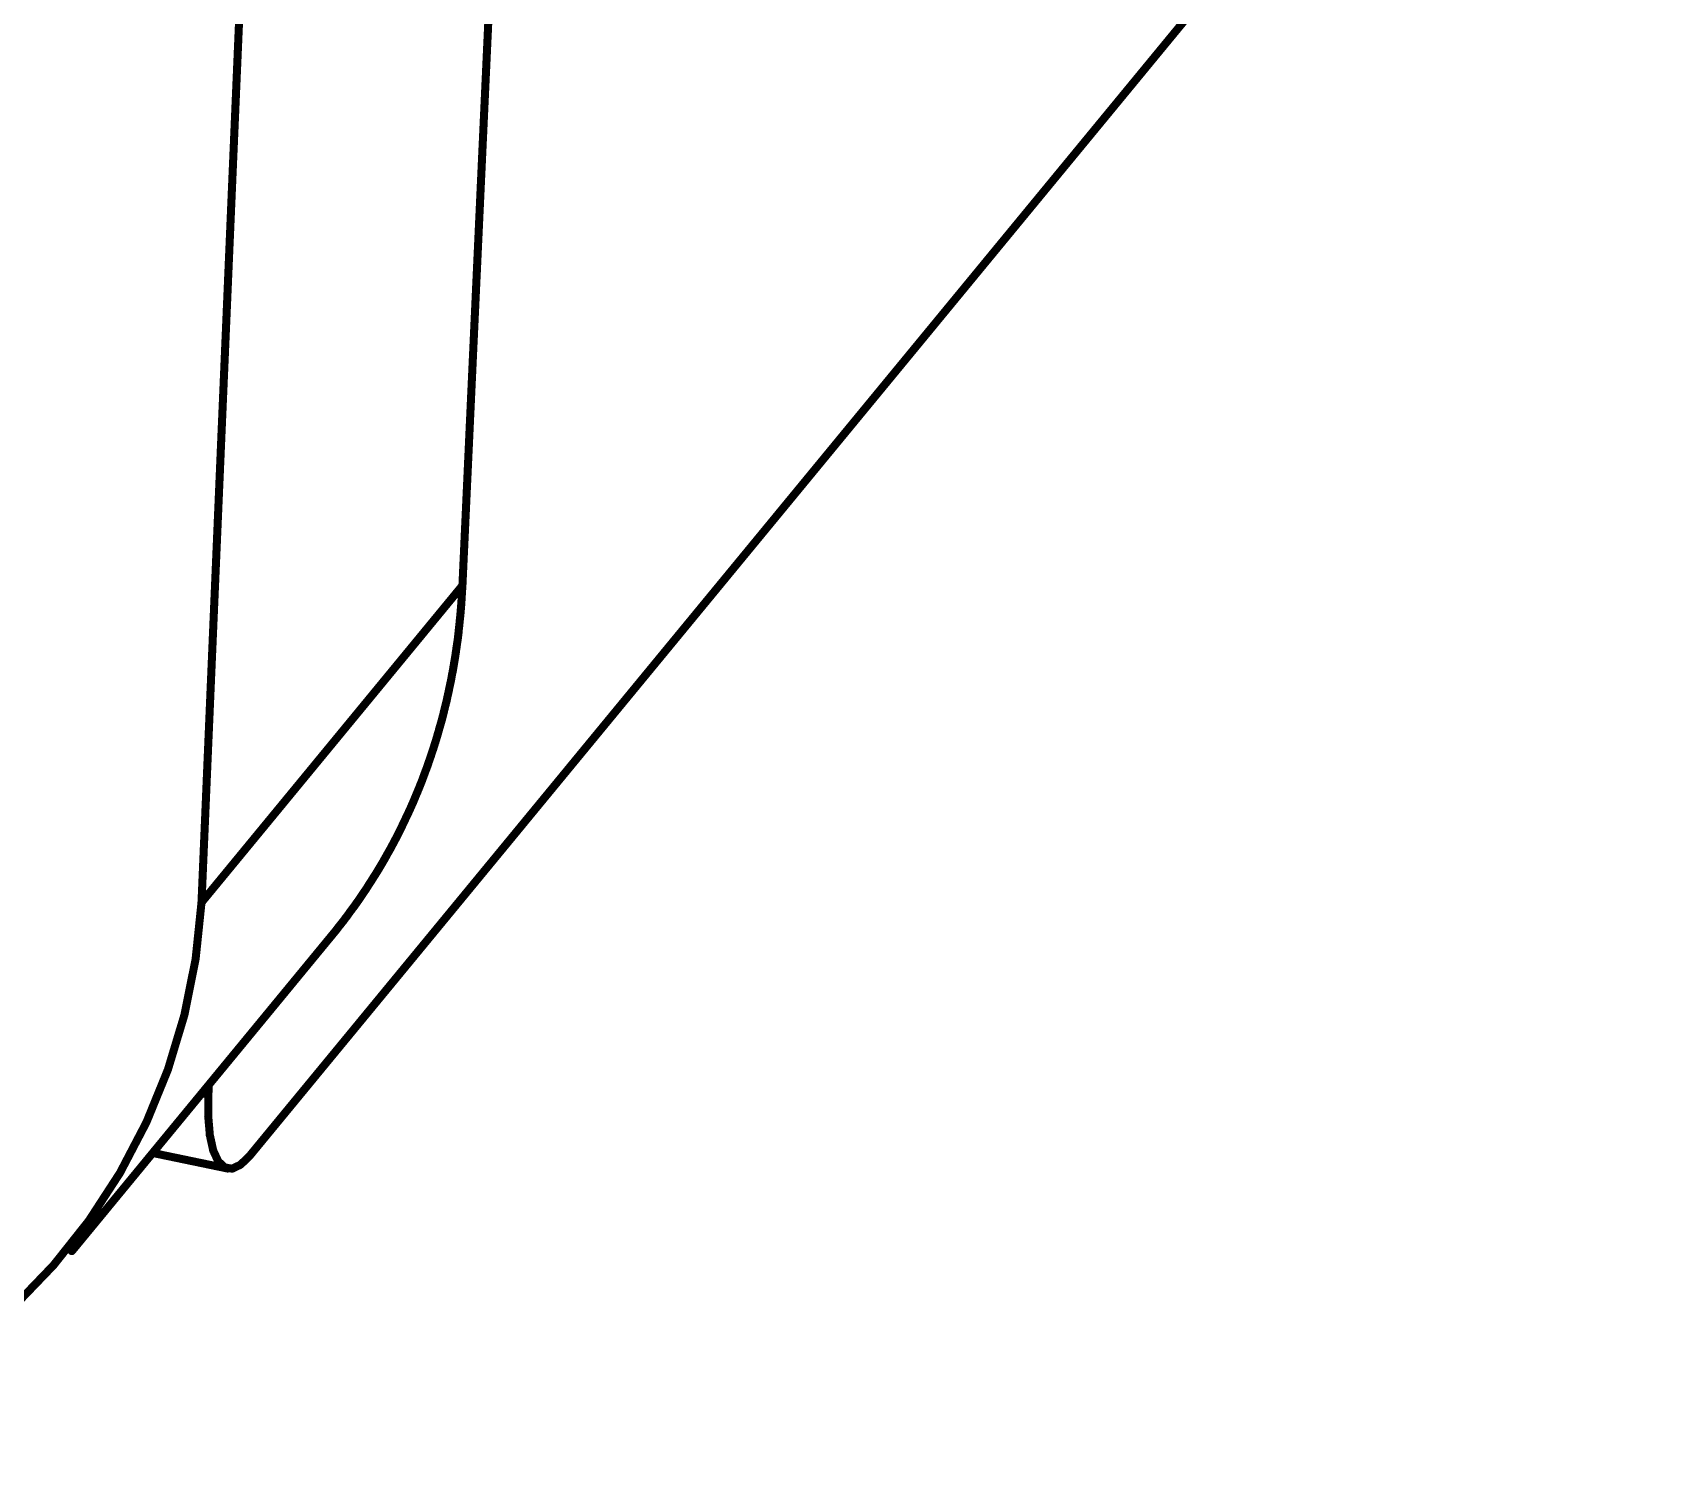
# Model space of a CAD drawing. Header units: inches. Extents: x 0 to 35.2, y -0.7 to 15.9.
# Drawn here: x 13.4561 to 13.5578, y 2.0503 to 2.1401 of the extents above; entities that cross this region are included whole.
import ezdxf

# ---------------------------------------------------------------- set-up
doc = ezdxf.new("R2010")
doc.units = ezdxf.units.IN
doc.header["$MEASUREMENT"] = 0
doc.layers.add('Dimensions', color=6, linetype='Continuous')

msp = doc.modelspace()

# ---------------------------------------------------------------- linework, layer by layer
at = {"layer": 'Dimensions', "const_width": 0.0005}
for points in [[(13.48282, 2.10565), (13.48683, 2.19301)], [(13.46957, 2.07015), (13.55756, 2.17699)], [(13.46658, 2.08593), (13.47029, 2.17293)], [(13.46658, 2.08593), (13.48282, 2.10565)], [(13.48276, 2.10467), (13.48277, 2.10491)], [(13.48277, 2.10491), (13.48279, 2.10516)], [(13.48279, 2.10516), (13.4828, 2.1054)], [(13.4828, 2.1054), (13.48282, 2.10565)], [(13.48268, 2.10369), (13.4827, 2.10394)], [(13.4827, 2.10394), (13.48272, 2.10418)], [(13.48272, 2.10418), (13.48274, 2.10442)], [(13.48274, 2.10442), (13.48276, 2.10467)], [(13.48258, 2.10272), (13.4826, 2.10297)], [(13.4826, 2.10297), (13.48263, 2.10321)], [(13.48263, 2.10321), (13.48265, 2.10345)], [(13.48265, 2.10345), (13.48268, 2.10369)], [(13.48241, 2.10152), (13.48245, 2.10176)], [(13.48245, 2.10176), (13.48248, 2.102)], [(13.48248, 2.102), (13.48252, 2.10224)], [(13.48252, 2.10224), (13.48255, 2.10248)], [(13.48255, 2.10248), (13.48258, 2.10272)], [(13.48226, 2.10057), (13.4823, 2.10081)], [(13.4823, 2.10081), (13.48234, 2.10105)], [(13.48234, 2.10105), (13.48238, 2.10128)], [(13.48238, 2.10128), (13.48241, 2.10152)], [(13.48208, 2.09962), (13.48213, 2.09986)], [(13.48213, 2.09986), (13.48217, 2.1001)], [(13.48217, 2.1001), (13.48222, 2.10033)], [(13.48222, 2.10033), (13.48226, 2.10057)], [(13.48183, 2.09845), (13.48188, 2.09869)], [(13.48188, 2.09869), (13.48193, 2.09892)], [(13.48193, 2.09892), (13.48198, 2.09915)], [(13.48198, 2.09915), (13.48203, 2.09939)], [(13.48203, 2.09939), (13.48208, 2.09962)], [(13.4816, 2.09753), (13.48166, 2.09776)], [(13.48166, 2.09776), (13.48171, 2.09799)], [(13.48171, 2.09799), (13.48177, 2.09822)], [(13.48177, 2.09822), (13.48183, 2.09845)], [(13.48134, 2.09661), (13.48141, 2.09684)], [(13.48141, 2.09684), (13.48147, 2.09706)], [(13.48147, 2.09706), (13.48154, 2.09729)], [(13.48154, 2.09729), (13.4816, 2.09753)], [(13.481, 2.09547), (13.48107, 2.0957)], [(13.48107, 2.0957), (13.48114, 2.09592)], [(13.48114, 2.09592), (13.48121, 2.09615)], [(13.48121, 2.09615), (13.48128, 2.09638)], [(13.48128, 2.09638), (13.48134, 2.09661)], [(13.48069, 2.09457), (13.48077, 2.0948)], [(13.48077, 2.0948), (13.48085, 2.09502)], [(13.48085, 2.09502), (13.48092, 2.09525)], [(13.48092, 2.09525), (13.481, 2.09547)], [(13.48029, 2.09347), (13.48037, 2.09369)], [(13.48037, 2.09369), (13.48045, 2.09391)], [(13.48045, 2.09391), (13.48053, 2.09413)], [(13.48053, 2.09413), (13.48062, 2.09435)], [(13.48062, 2.09435), (13.48069, 2.09457)], [(13.47984, 2.09238), (13.47993, 2.0926)], [(13.47993, 2.0926), (13.48002, 2.09281)], [(13.48002, 2.09281), (13.48011, 2.09303)], [(13.48011, 2.09303), (13.4802, 2.09325)], [(13.4802, 2.09325), (13.48029, 2.09347)], [(13.47946, 2.09152), (13.47956, 2.09173)], [(13.47956, 2.09173), (13.47965, 2.09195)], [(13.47965, 2.09195), (13.47975, 2.09216)], [(13.47975, 2.09216), (13.47984, 2.09238)], [(13.47896, 2.09047), (13.47906, 2.09068)], [(13.47906, 2.09068), (13.47916, 2.09089)], [(13.47916, 2.09089), (13.47926, 2.0911)], [(13.47926, 2.0911), (13.47936, 2.09131)], [(13.47936, 2.09131), (13.47946, 2.09152)], [(13.47842, 2.08943), (13.47853, 2.08963)], [(13.47853, 2.08963), (13.47864, 2.08984)], [(13.47864, 2.08984), (13.47875, 2.09005)], [(13.47875, 2.09005), (13.47885, 2.09026)], [(13.47885, 2.09026), (13.47896, 2.09047)], [(13.47785, 2.08841), (13.47796, 2.08861)], [(13.47796, 2.08861), (13.47808, 2.08882)], [(13.47808, 2.08882), (13.47819, 2.08902)], [(13.47819, 2.08902), (13.47831, 2.08922)], [(13.47831, 2.08922), (13.47842, 2.08943)], [(13.47724, 2.08742), (13.47737, 2.08762)], [(13.47737, 2.08762), (13.47749, 2.08781)], [(13.47749, 2.08781), (13.47761, 2.08801)], [(13.47761, 2.08801), (13.47773, 2.08821)], [(13.47773, 2.08821), (13.47785, 2.08841)], [(13.47661, 2.08645), (13.47674, 2.08664)], [(13.47674, 2.08664), (13.47687, 2.08683)], [(13.47687, 2.08683), (13.47699, 2.08703)], [(13.47699, 2.08703), (13.47712, 2.08722)], [(13.47712, 2.08722), (13.47724, 2.08742)], [(13.4758, 2.08531), (13.47594, 2.0855)], [(13.47594, 2.0855), (13.47608, 2.08568)], [(13.47608, 2.08568), (13.47621, 2.08587)], [(13.47621, 2.08587), (13.47635, 2.08606)], [(13.47635, 2.08606), (13.47648, 2.08625)], [(13.47648, 2.08625), (13.47661, 2.08645)], [(13.4751, 2.08439), (13.47524, 2.08457)], [(13.47524, 2.08457), (13.47539, 2.08475)], [(13.47539, 2.08475), (13.47553, 2.08494)], [(13.47553, 2.08494), (13.47567, 2.08512)], [(13.47567, 2.08512), (13.4758, 2.08531)], [(13.45851, 2.06423), (13.47466, 2.08384)], [(13.47466, 2.08384), (13.47481, 2.08402)], [(13.47481, 2.08402), (13.47496, 2.0842)], [(13.47496, 2.0842), (13.4751, 2.08439)], [(13.46701, 2.07397), (13.46703, 2.07458)], [(13.4666, 2.07406), (13.46701, 2.07397)], [(13.467, 2.07261), (13.46701, 2.07397)], [(13.467, 2.07261), (13.4671, 2.07144)], [(13.4671, 2.07144), (13.46731, 2.07049)], [(13.46354, 2.07034), (13.46821, 2.06937)], [(13.46731, 2.07049), (13.46762, 2.06982)], [(13.46762, 2.06982), (13.46802, 2.06944)], [(13.46802, 2.06944), (13.46849, 2.06936)], [(13.46849, 2.06936), (13.46901, 2.06961)], [(13.46901, 2.06961), (13.46957, 2.07015)]]:
    msp.add_lwpolyline(points, dxfattribs=at)
at = {"layer": 'Dimensions', "const_width": 0.00025}
for points in [[(13.48265, 2.10491, 1), (13.4829, 2.10491, 1)], [(13.48265, 2.10491, 1), (13.4829, 2.10491, 1)], [(13.48266, 2.10516, 1), (13.48291, 2.10516, 1)], [(13.48266, 2.10516, 1), (13.48291, 2.10516, 1)], [(13.48268, 2.1054, 1), (13.48293, 2.1054, 1)], [(13.48268, 2.1054, 1), (13.48293, 2.1054, 1)], [(13.48269, 2.10565, 1), (13.48294, 2.10565, 1)], [(13.48269, 2.10565, 1), (13.48294, 2.10565, 1)], [(13.48269, 2.10565, 1), (13.48294, 2.10565, 1)], [(13.48258, 2.10394, 1), (13.48283, 2.10394, 1)], [(13.48258, 2.10394, 1), (13.48283, 2.10394, 1)], [(13.4826, 2.10418, 1), (13.48285, 2.10418, 1)], [(13.4826, 2.10418, 1), (13.48285, 2.10418, 1)], [(13.48262, 2.10442, 1), (13.48287, 2.10442, 1)], [(13.48262, 2.10442, 1), (13.48287, 2.10442, 1)], [(13.48263, 2.10467, 1), (13.48288, 2.10467, 1)], [(13.48263, 2.10467, 1), (13.48288, 2.10467, 1)], [(13.48248, 2.10297, 1), (13.48273, 2.10297, 1)], [(13.48248, 2.10297, 1), (13.48273, 2.10297, 1)], [(13.4825, 2.10321, 1), (13.48275, 2.10321, 1)], [(13.4825, 2.10321, 1), (13.48275, 2.10321, 1)], [(13.48253, 2.10345, 1), (13.48278, 2.10345, 1)], [(13.48253, 2.10345, 1), (13.48278, 2.10345, 1)], [(13.48255, 2.10369, 1), (13.4828, 2.10369, 1)], [(13.48255, 2.10369, 1), (13.4828, 2.10369, 1)], [(13.48232, 2.10176, 1), (13.48257, 2.10176, 1)], [(13.48232, 2.10176, 1), (13.48257, 2.10176, 1)], [(13.48236, 2.102, 1), (13.48261, 2.102, 1)], [(13.48236, 2.102, 1), (13.48261, 2.102, 1)], [(13.48239, 2.10224, 1), (13.48264, 2.10224, 1)], [(13.48239, 2.10224, 1), (13.48264, 2.10224, 1)], [(13.48242, 2.10248, 1), (13.48267, 2.10248, 1)], [(13.48242, 2.10248, 1), (13.48267, 2.10248, 1)], [(13.48245, 2.10272, 1), (13.4827, 2.10272, 1)], [(13.48245, 2.10272, 1), (13.4827, 2.10272, 1)], [(13.48217, 2.10081, 1), (13.48242, 2.10081, 1)], [(13.48217, 2.10081, 1), (13.48242, 2.10081, 1)], [(13.48221, 2.10105, 1), (13.48246, 2.10105, 1)], [(13.48221, 2.10105, 1), (13.48246, 2.10105, 1)], [(13.48225, 2.10128, 1), (13.4825, 2.10128, 1)], [(13.48225, 2.10128, 1), (13.4825, 2.10128, 1)], [(13.48229, 2.10152, 1), (13.48254, 2.10152, 1)], [(13.48229, 2.10152, 1), (13.48254, 2.10152, 1)], [(13.482, 2.09986, 1), (13.48225, 2.09986, 1)], [(13.482, 2.09986, 1), (13.48225, 2.09986, 1)], [(13.48205, 2.1001, 1), (13.4823, 2.1001, 1)], [(13.48205, 2.1001, 1), (13.4823, 2.1001, 1)], [(13.48209, 2.10033, 1), (13.48234, 2.10033, 1)], [(13.48209, 2.10033, 1), (13.48234, 2.10033, 1)], [(13.48213, 2.10057, 1), (13.48238, 2.10057, 1)], [(13.48213, 2.10057, 1), (13.48238, 2.10057, 1)], [(13.48175, 2.09869, 1), (13.482, 2.09869, 1)], [(13.48175, 2.09869, 1), (13.482, 2.09869, 1)], [(13.48181, 2.09892, 1), (13.48206, 2.09892, 1)], [(13.48181, 2.09892, 1), (13.48206, 2.09892, 1)], [(13.48186, 2.09915, 1), (13.48211, 2.09915, 1)], [(13.48186, 2.09915, 1), (13.48211, 2.09915, 1)], [(13.48191, 2.09939, 1), (13.48216, 2.09939, 1)], [(13.48191, 2.09939, 1), (13.48216, 2.09939, 1)], [(13.48196, 2.09962, 1), (13.48221, 2.09962, 1)], [(13.48196, 2.09962, 1), (13.48221, 2.09962, 1)], [(13.48153, 2.09776, 1), (13.48178, 2.09776, 1)], [(13.48153, 2.09776, 1), (13.48178, 2.09776, 1)], [(13.48159, 2.09799, 1), (13.48184, 2.09799, 1)], [(13.48159, 2.09799, 1), (13.48184, 2.09799, 1)], [(13.48165, 2.09822, 1), (13.4819, 2.09822, 1)], [(13.48165, 2.09822, 1), (13.4819, 2.09822, 1)], [(13.4817, 2.09845, 1), (13.48195, 2.09845, 1)], [(13.4817, 2.09845, 1), (13.48195, 2.09845, 1)], [(13.48128, 2.09684, 1), (13.48153, 2.09684, 1)], [(13.48128, 2.09684, 1), (13.48153, 2.09684, 1)], [(13.48135, 2.09706, 1), (13.4816, 2.09706, 1)], [(13.48135, 2.09706, 1), (13.4816, 2.09706, 1)], [(13.48141, 2.09729, 1), (13.48166, 2.09729, 1)], [(13.48141, 2.09729, 1), (13.48166, 2.09729, 1)], [(13.48147, 2.09753, 1), (13.48172, 2.09753, 1)], [(13.48147, 2.09753, 1), (13.48172, 2.09753, 1)], [(13.48094, 2.0957, 1), (13.48119, 2.0957, 1)], [(13.48094, 2.0957, 1), (13.48119, 2.0957, 1)], [(13.48102, 2.09592, 1), (13.48127, 2.09592, 1)], [(13.48102, 2.09592, 1), (13.48127, 2.09592, 1)], [(13.48108, 2.09615, 1), (13.48133, 2.09615, 1)], [(13.48108, 2.09615, 1), (13.48133, 2.09615, 1)], [(13.48115, 2.09638, 1), (13.4814, 2.09638, 1)], [(13.48115, 2.09638, 1), (13.4814, 2.09638, 1)], [(13.48122, 2.09661, 1), (13.48147, 2.09661, 1)], [(13.48122, 2.09661, 1), (13.48147, 2.09661, 1)], [(13.48065, 2.0948, 1), (13.4809, 2.0948, 1)], [(13.48065, 2.0948, 1), (13.4809, 2.0948, 1)], [(13.48072, 2.09502, 1), (13.48097, 2.09502, 1)], [(13.48072, 2.09502, 1), (13.48097, 2.09502, 1)], [(13.4808, 2.09525, 1), (13.48105, 2.09525, 1)], [(13.4808, 2.09525, 1), (13.48105, 2.09525, 1)], [(13.48087, 2.09547, 1), (13.48112, 2.09547, 1)], [(13.48087, 2.09547, 1), (13.48112, 2.09547, 1)], [(13.48024, 2.09369, 1), (13.48049, 2.09369, 1)], [(13.48024, 2.09369, 1), (13.48049, 2.09369, 1)], [(13.48033, 2.09391, 1), (13.48058, 2.09391, 1)], [(13.48033, 2.09391, 1), (13.48058, 2.09391, 1)], [(13.48041, 2.09413, 1), (13.48066, 2.09413, 1)], [(13.48041, 2.09413, 1), (13.48066, 2.09413, 1)], [(13.48049, 2.09435, 1), (13.48074, 2.09435, 1)], [(13.48049, 2.09435, 1), (13.48074, 2.09435, 1)], [(13.48057, 2.09457, 1), (13.48082, 2.09457, 1)], [(13.48057, 2.09457, 1), (13.48082, 2.09457, 1)], [(13.47981, 2.0926, 1), (13.48006, 2.0926, 1)], [(13.47981, 2.0926, 1), (13.48006, 2.0926, 1)], [(13.4799, 2.09281, 1), (13.48015, 2.09281, 1)], [(13.4799, 2.09281, 1), (13.48015, 2.09281, 1)], [(13.47999, 2.09303, 1), (13.48024, 2.09303, 1)], [(13.47999, 2.09303, 1), (13.48024, 2.09303, 1)], [(13.48007, 2.09325, 1), (13.48032, 2.09325, 1)], [(13.48007, 2.09325, 1), (13.48032, 2.09325, 1)], [(13.48016, 2.09347, 1), (13.48041, 2.09347, 1)], [(13.48016, 2.09347, 1), (13.48041, 2.09347, 1)], [(13.47943, 2.09173, 1), (13.47968, 2.09173, 1)], [(13.47943, 2.09173, 1), (13.47968, 2.09173, 1)], [(13.47953, 2.09195, 1), (13.47978, 2.09195, 1)], [(13.47953, 2.09195, 1), (13.47978, 2.09195, 1)], [(13.47962, 2.09216, 1), (13.47987, 2.09216, 1)], [(13.47962, 2.09216, 1), (13.47987, 2.09216, 1)], [(13.47972, 2.09238, 1), (13.47997, 2.09238, 1)], [(13.47972, 2.09238, 1), (13.47997, 2.09238, 1)], [(13.47894, 2.09068, 1), (13.47919, 2.09068, 1)], [(13.47894, 2.09068, 1), (13.47919, 2.09068, 1)], [(13.47904, 2.09089, 1), (13.47929, 2.09089, 1)], [(13.47904, 2.09089, 1), (13.47929, 2.09089, 1)], [(13.47914, 2.0911, 1), (13.47939, 2.0911, 1)], [(13.47914, 2.0911, 1), (13.47939, 2.0911, 1)], [(13.47924, 2.09131, 1), (13.47949, 2.09131, 1)], [(13.47924, 2.09131, 1), (13.47949, 2.09131, 1)], [(13.47934, 2.09152, 1), (13.47959, 2.09152, 1)], [(13.47934, 2.09152, 1), (13.47959, 2.09152, 1)], [(13.4784, 2.08963, 1), (13.47865, 2.08963, 1)], [(13.4784, 2.08963, 1), (13.47865, 2.08963, 1)], [(13.47851, 2.08984, 1), (13.47876, 2.08984, 1)], [(13.47851, 2.08984, 1), (13.47876, 2.08984, 1)], [(13.47862, 2.09005, 1), (13.47887, 2.09005, 1)], [(13.47862, 2.09005, 1), (13.47887, 2.09005, 1)], [(13.47873, 2.09026, 1), (13.47898, 2.09026, 1)], [(13.47873, 2.09026, 1), (13.47898, 2.09026, 1)], [(13.47883, 2.09047, 1), (13.47908, 2.09047, 1)], [(13.47883, 2.09047, 1), (13.47908, 2.09047, 1)], [(13.47784, 2.08861, 1), (13.47809, 2.08861, 1)], [(13.47784, 2.08861, 1), (13.47809, 2.08861, 1)], [(13.47796, 2.08882, 1), (13.47821, 2.08882, 1)], [(13.47796, 2.08882, 1), (13.47821, 2.08882, 1)], [(13.47807, 2.08902, 1), (13.47832, 2.08902, 1)], [(13.47807, 2.08902, 1), (13.47832, 2.08902, 1)], [(13.47818, 2.08922, 1), (13.47843, 2.08922, 1)], [(13.47818, 2.08922, 1), (13.47843, 2.08922, 1)], [(13.47829, 2.08943, 1), (13.47854, 2.08943, 1)], [(13.47829, 2.08943, 1), (13.47854, 2.08943, 1)], [(13.47724, 2.08762, 1), (13.47749, 2.08762, 1)], [(13.47724, 2.08762, 1), (13.47749, 2.08762, 1)], [(13.47736, 2.08781, 1), (13.47761, 2.08781, 1)], [(13.47736, 2.08781, 1), (13.47761, 2.08781, 1)], [(13.47749, 2.08801, 1), (13.47774, 2.08801, 1)], [(13.47749, 2.08801, 1), (13.47774, 2.08801, 1)], [(13.4776, 2.08821, 1), (13.47785, 2.08821, 1)], [(13.4776, 2.08821, 1), (13.47785, 2.08821, 1)], [(13.47772, 2.08841, 1), (13.47797, 2.08841, 1)], [(13.47772, 2.08841, 1), (13.47797, 2.08841, 1)], [(13.47661, 2.08664, 1), (13.47686, 2.08664, 1)], [(13.47661, 2.08664, 1), (13.47686, 2.08664, 1)], [(13.47674, 2.08683, 1), (13.47699, 2.08683, 1)], [(13.47674, 2.08683, 1), (13.47699, 2.08683, 1)], [(13.47687, 2.08703, 1), (13.47712, 2.08703, 1)], [(13.47687, 2.08703, 1), (13.47712, 2.08703, 1)], [(13.47699, 2.08722, 1), (13.47724, 2.08722, 1)], [(13.47699, 2.08722, 1), (13.47724, 2.08722, 1)], [(13.47712, 2.08742, 1), (13.47737, 2.08742, 1)], [(13.47712, 2.08742, 1), (13.47737, 2.08742, 1)], [(13.46645, 2.08593, 1), (13.4667, 2.08593, 1)], [(13.46645, 2.08593, 1), (13.4667, 2.08593, 1)], [(13.46645, 2.08593, 1), (13.4667, 2.08593, 1)], [(13.47582, 2.0855, 1), (13.47607, 2.0855, 1)], [(13.47582, 2.0855, 1), (13.47607, 2.0855, 1)], [(13.47595, 2.08568, 1), (13.4762, 2.08568, 1)], [(13.47595, 2.08568, 1), (13.4762, 2.08568, 1)], [(13.47609, 2.08587, 1), (13.47634, 2.08587, 1)], [(13.47609, 2.08587, 1), (13.47634, 2.08587, 1)], [(13.47622, 2.08606, 1), (13.47647, 2.08606, 1)], [(13.47622, 2.08606, 1), (13.47647, 2.08606, 1)], [(13.47635, 2.08625, 1), (13.4766, 2.08625, 1)], [(13.47635, 2.08625, 1), (13.4766, 2.08625, 1)], [(13.47648, 2.08645, 1), (13.47673, 2.08645, 1)], [(13.47648, 2.08645, 1), (13.47673, 2.08645, 1)], [(13.47512, 2.08457, 1), (13.47537, 2.08457, 1)], [(13.47512, 2.08457, 1), (13.47537, 2.08457, 1)], [(13.47526, 2.08475, 1), (13.47551, 2.08475, 1)], [(13.47526, 2.08475, 1), (13.47551, 2.08475, 1)], [(13.4754, 2.08494, 1), (13.47565, 2.08494, 1)], [(13.4754, 2.08494, 1), (13.47565, 2.08494, 1)], [(13.47554, 2.08512, 1), (13.47579, 2.08512, 1)], [(13.47554, 2.08512, 1), (13.47579, 2.08512, 1)], [(13.47568, 2.08531, 1), (13.47593, 2.08531, 1)], [(13.47568, 2.08531, 1), (13.47593, 2.08531, 1)], [(13.47454, 2.08384, 1), (13.47479, 2.08384, 1)], [(13.47454, 2.08384, 1), (13.47479, 2.08384, 1)], [(13.47469, 2.08402, 1), (13.47494, 2.08402, 1)], [(13.47469, 2.08402, 1), (13.47494, 2.08402, 1)], [(13.47483, 2.0842, 1), (13.47508, 2.0842, 1)], [(13.47483, 2.0842, 1), (13.47508, 2.0842, 1)], [(13.47498, 2.08439, 1), (13.47523, 2.08439, 1)], [(13.47498, 2.08439, 1), (13.47523, 2.08439, 1)], [(13.46691, 2.07458, 1), (13.46716, 2.07458, 1)], [(13.46648, 2.07406, 1), (13.46673, 2.07406, 1)], [(13.46688, 2.07397, 1), (13.46713, 2.07397, 1)], [(13.46688, 2.07397, 1), (13.46713, 2.07397, 1)], [(13.46688, 2.07397, 1), (13.46713, 2.07397, 1)], [(13.46687, 2.07261, 1), (13.46712, 2.07261, 1)], [(13.46687, 2.07261, 1), (13.46712, 2.07261, 1)], [(13.46697, 2.07144, 1), (13.46722, 2.07144, 1)], [(13.46697, 2.07144, 1), (13.46722, 2.07144, 1)], [(13.46342, 2.07034, 1), (13.46367, 2.07034, 1)], [(13.46718, 2.07049, 1), (13.46743, 2.07049, 1)], [(13.46718, 2.07049, 1), (13.46743, 2.07049, 1)], [(13.46749, 2.06982, 1), (13.46774, 2.06982, 1)], [(13.46749, 2.06982, 1), (13.46774, 2.06982, 1)], [(13.46789, 2.06944, 1), (13.46814, 2.06944, 1)], [(13.46789, 2.06944, 1), (13.46814, 2.06944, 1)], [(13.46808, 2.06937, 1), (13.46833, 2.06937, 1)], [(13.46836, 2.06936, 1), (13.46861, 2.06936, 1)], [(13.46836, 2.06936, 1), (13.46861, 2.06936, 1)], [(13.46888, 2.06961, 1), (13.46913, 2.06961, 1)], [(13.46888, 2.06961, 1), (13.46913, 2.06961, 1)], [(13.46944, 2.07015, 1), (13.46969, 2.07015, 1)], [(13.46944, 2.07015, 1), (13.46969, 2.07015, 1)], [(13.45838, 2.06423, 1), (13.45863, 2.06423, 1)]]:
    msp.add_lwpolyline(points, format="xyb", close=True, dxfattribs=at)
at = {"layer": 'Dimensions', "const_width": 0.0005}
msp.add_lwpolyline([(13.46658, 2.08593, -0.482015), (13.41867, 2.05201)], format="xyb", dxfattribs=at)

doc.saveas('drawing.dxf')
